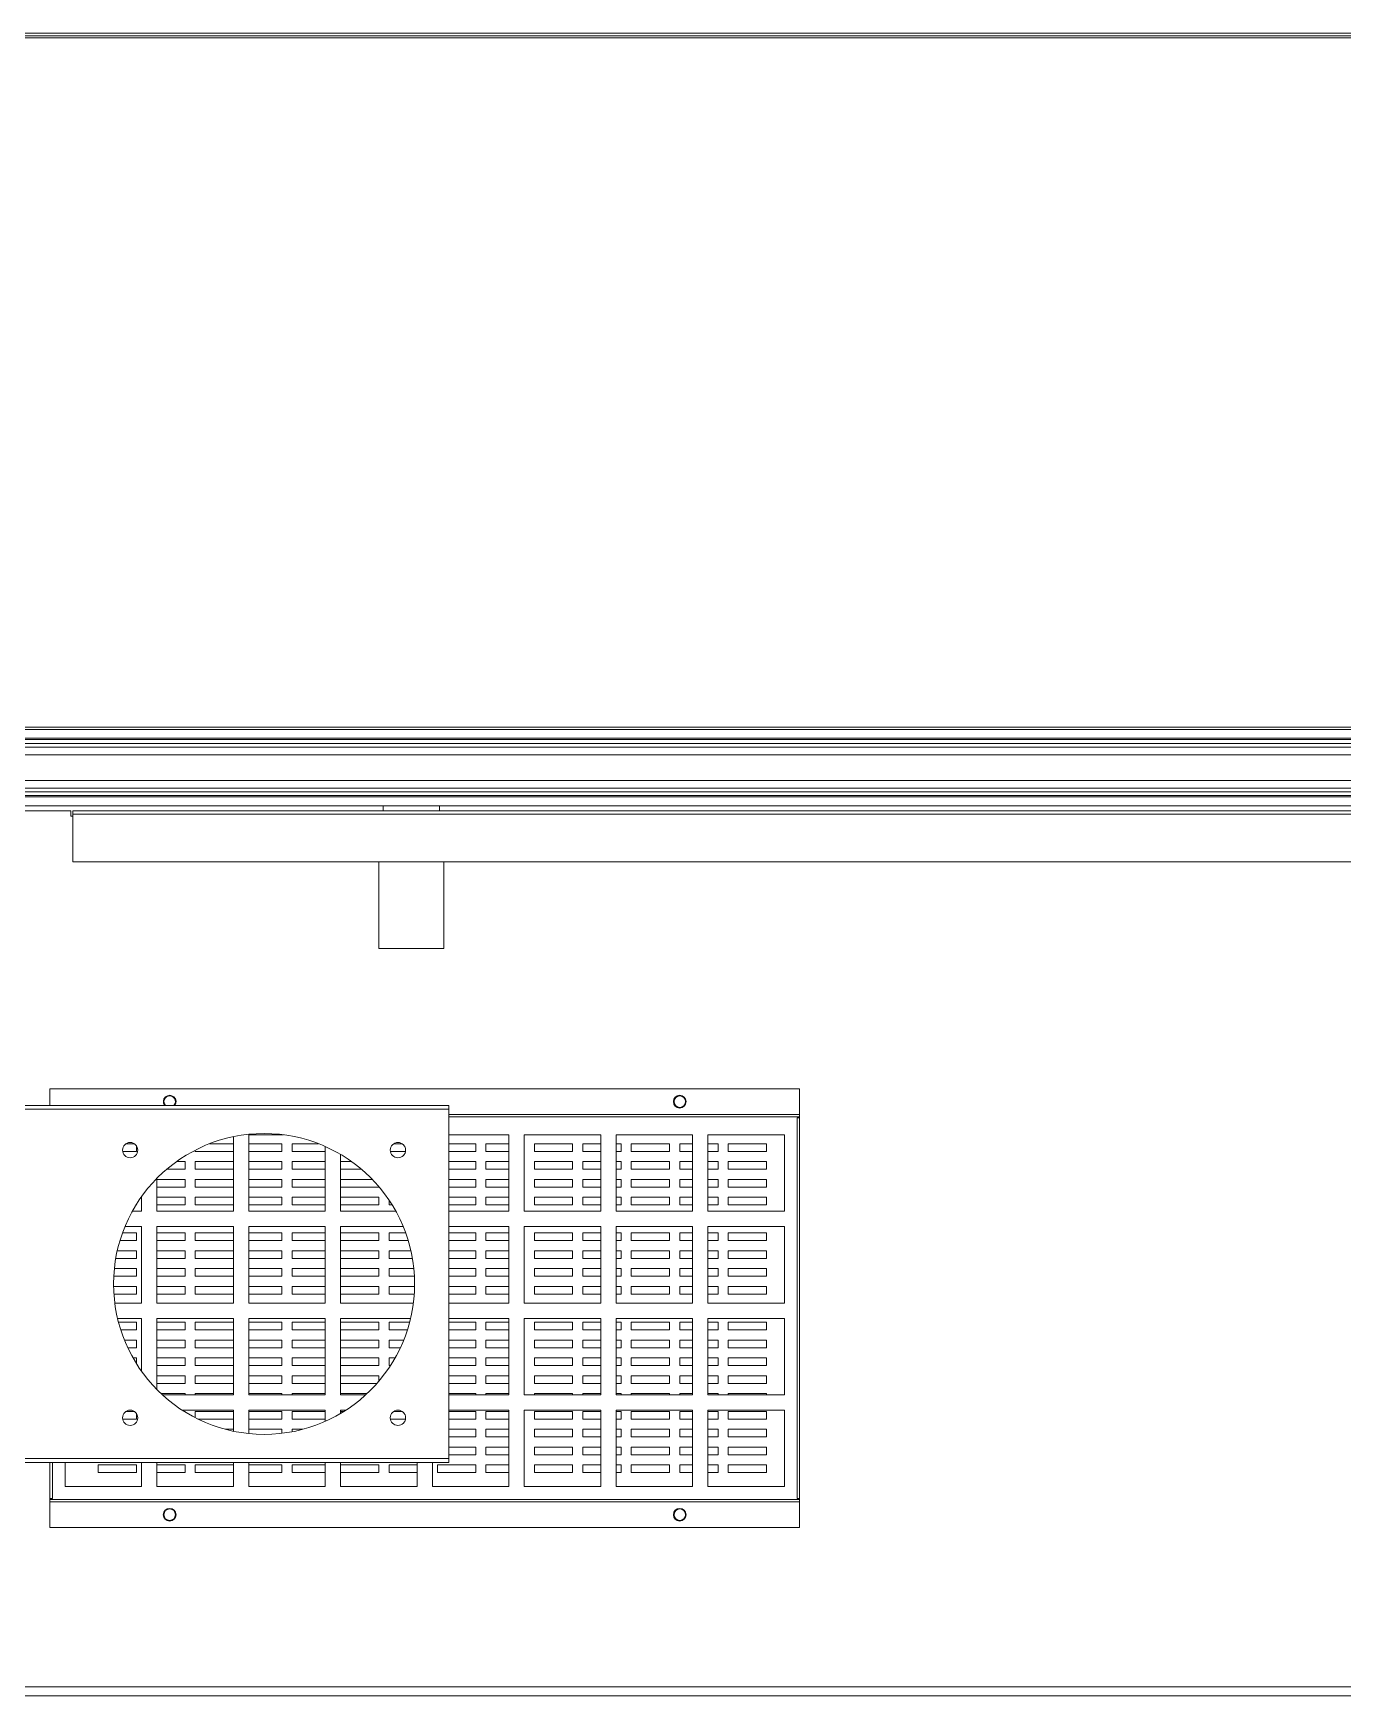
# Model space of a CAD drawing. Header units: millimetres. Extents: x 2 to 8402, y 4 to 5944.
# Drawn here: x 1691 to 2204, y 4393 to 5045 of the extents above; entities that cross this region are included whole.
import ezdxf

# ---------------------------------------------------------------- set-up
doc = ezdxf.new("R2010")
doc.units = ezdxf.units.MM
doc.header["$LTSCALE"] = 20

msp = doc.modelspace()

# ---------------------------------------------------------------- linework, layer by layer
at = {"color": 7, "linetype": 'Continuous', "lineweight": 15}
for p, q in [((2617.705, 5044.579), (1316.705, 5044.579)), ((2457.205, 5043.579), (1477.205, 5043.579)), ((2457.205, 5042.779), (1477.205, 5042.779)), ((2617.705, 4771.579), (1316.705, 4771.579)), ((2617.705, 4768.079), (1316.705, 4768.079)), ((2617.705, 4767.579), (1316.705, 4767.579)), ((2457.205, 4772.379), (1477.205, 4772.379)), ((2617.705, 4766.079), (1316.705, 4766.079)), ((2617.705, 4764.579), (1316.705, 4764.579)), ((2617.705, 4761.579), (1316.705, 4761.579)), ((2617.705, 4751.579), (1316.705, 4751.579)), ((2617.705, 4748.579), (1316.705, 4748.579)), ((2617.705, 4747.079), (1316.705, 4747.079)), ((2617.705, 4745.579), (1316.705, 4745.579)), ((2617.705, 4745.079), (1316.705, 4745.079)), ((2617.705, 4741.579), (1316.705, 4741.579)), ((1827.955, 4739.579), (1827.955, 4741.579)), ((1849.955, 4739.579), (1849.955, 4741.579)), ((1649.705, 4739.579), (1705.405, 4739.579)), ((1705.405, 4737.479), (1705.405, 4739.579)), ((1706.205, 4737.479), (1705.405, 4737.479)), ((1706.205, 4739.579), (1706.205, 4738.279)), ((1706.205, 4739.579), (2481.205, 4739.579)), ((1706.205, 4738.279), (2481.205, 4738.279)), ((1706.205, 4738.279), (1706.205, 4719.579)), ((1706.205, 4719.579), (2481.205, 4719.579)), ((1826.205, 4719.579), (1826.205, 4685.579)), ((1851.705, 4685.579), (1851.705, 4719.579)), ((1826.205, 4685.579), (1851.705, 4685.579)), ((1697.205, 4630.579), (1991.205, 4630.579)), ((1697.205, 4624.079), (1697.205, 4630.579)), ((1991.205, 4620.579), (1991.205, 4630.579)), ((1576.705, 4624.079), (1853.705, 4624.079)), ((1853.705, 4624.079), (1853.705, 4622.579)), ((1576.705, 4622.579), (1853.705, 4622.579)), ((1853.705, 4485.579), (1853.705, 4622.579)), ((1853.705, 4620.579), (1991.205, 4620.579)), ((1991.205, 4619.279), (1990.205, 4619.279)), ((1990.205, 4619.279), (1990.205, 4469.879)), ((1991.205, 4619.579), (1991.205, 4620.579)), ((1991.205, 4619.279), (1991.205, 4619.579)), ((1991.205, 4619.279), (1991.205, 4469.879)), ((1769.205, 4582.579), (1769.205, 4611.846)), ((1788.87, 4612.579), (1775.205, 4612.579)), ((1775.205, 4612.579), (1775.205, 4582.579)), ((1877.205, 4612.579), (1853.705, 4612.579)), ((1877.205, 4582.579), (1877.205, 4612.579)), ((1913.205, 4612.579), (1883.205, 4612.579)), ((1883.205, 4612.579), (1883.205, 4582.579)), ((1913.205, 4582.579), (1913.205, 4612.579)), ((1949.205, 4612.579), (1919.205, 4612.579)), ((1919.205, 4612.579), (1919.205, 4582.579)), ((1949.205, 4582.579), (1949.205, 4612.579)), ((1985.205, 4612.579), (1955.205, 4612.579)), ((1955.205, 4612.579), (1955.205, 4582.579)), ((1985.205, 4582.579), (1985.205, 4612.579)), ((1731.205, 4606.079), (1725.747, 4606.079)), ((1727.047, 4609.079), (1730.364, 4609.079)), ((1731.205, 4608.238), (1731.205, 4606.079)), ((1754.205, 4606.079), (1754.205, 4606.539)), ((1769.205, 4606.079), (1754.205, 4606.079)), ((1759.851, 4609.079), (1769.205, 4609.079)), ((1775.205, 4609.079), (1788.205, 4609.079)), ((1788.205, 4606.079), (1775.205, 4606.079)), ((1788.205, 4609.079), (1788.205, 4606.079)), ((1792.205, 4609.079), (1802.56, 4609.079)), ((1792.205, 4606.079), (1792.205, 4609.079)), ((1805.205, 4606.079), (1792.205, 4606.079)), ((1805.205, 4582.579), (1805.205, 4607.977)), ((1811.205, 4604.883), (1811.205, 4582.579)), ((1836.664, 4606.079), (1830.747, 4606.079)), ((1832.047, 4609.079), (1835.364, 4609.079)), ((1853.705, 4609.079), (1864.205, 4609.079)), ((1864.205, 4606.079), (1853.705, 4606.079)), ((1864.205, 4609.079), (1864.205, 4606.079)), ((1868.205, 4609.079), (1877.205, 4609.079)), ((1868.205, 4606.079), (1868.205, 4609.079)), ((1877.205, 4606.079), (1868.205, 4606.079)), ((1887.205, 4609.079), (1902.205, 4609.079)), ((1887.205, 4606.079), (1887.205, 4609.079)), ((1902.205, 4606.079), (1887.205, 4606.079)), ((1902.205, 4609.079), (1902.205, 4606.079)), ((1906.205, 4609.079), (1913.205, 4609.079)), ((1906.205, 4606.079), (1906.205, 4609.079)), ((1913.205, 4606.079), (1906.205, 4606.079)), ((1919.205, 4609.079), (1921.205, 4609.079)), ((1921.205, 4606.079), (1919.205, 4606.079)), ((1921.205, 4609.079), (1921.205, 4606.079)), ((1925.205, 4609.079), (1940.205, 4609.079)), ((1925.205, 4606.079), (1925.205, 4609.079)), ((1940.205, 4606.079), (1925.205, 4606.079)), ((1940.205, 4609.079), (1940.205, 4606.079)), ((1944.205, 4609.079), (1949.205, 4609.079)), ((1944.205, 4606.079), (1944.205, 4609.079)), ((1949.205, 4606.079), (1944.205, 4606.079)), ((1955.205, 4609.079), (1959.205, 4609.079)), ((1959.205, 4606.079), (1955.205, 4606.079)), ((1959.205, 4609.079), (1959.205, 4606.079)), ((1963.205, 4609.079), (1978.205, 4609.079)), ((1963.205, 4606.079), (1963.205, 4609.079)), ((1978.205, 4606.079), (1963.205, 4606.079)), ((1978.205, 4609.079), (1978.205, 4606.079)), ((1750.205, 4599.079), (1743.048, 4599.079)), ((1746.898, 4602.079), (1750.205, 4602.079)), ((1750.205, 4602.079), (1750.205, 4599.079)), ((1754.205, 4602.079), (1769.205, 4602.079)), ((1754.205, 4599.079), (1754.205, 4602.079)), ((1769.205, 4599.079), (1754.205, 4599.079)), ((1775.205, 4602.079), (1788.205, 4602.079)), ((1788.205, 4599.079), (1775.205, 4599.079)), ((1788.205, 4602.079), (1788.205, 4599.079)), ((1792.205, 4602.079), (1805.205, 4602.079)), ((1792.205, 4599.079), (1792.205, 4602.079)), ((1805.205, 4599.079), (1792.205, 4599.079)), ((1811.205, 4602.079), (1815.513, 4602.079)), ((1819.363, 4599.079), (1811.205, 4599.079)), ((1853.705, 4602.079), (1864.205, 4602.079)), ((1864.205, 4599.079), (1853.705, 4599.079)), ((1864.205, 4602.079), (1864.205, 4599.079)), ((1868.205, 4602.079), (1877.205, 4602.079)), ((1868.205, 4599.079), (1868.205, 4602.079)), ((1877.205, 4599.079), (1868.205, 4599.079)), ((1887.205, 4602.079), (1902.205, 4602.079)), ((1887.205, 4599.079), (1887.205, 4602.079)), ((1902.205, 4599.079), (1887.205, 4599.079)), ((1902.205, 4602.079), (1902.205, 4599.079)), ((1906.205, 4602.079), (1913.205, 4602.079)), ((1906.205, 4599.079), (1906.205, 4602.079)), ((1913.205, 4599.079), (1906.205, 4599.079)), ((1919.205, 4602.079), (1921.205, 4602.079)), ((1921.205, 4599.079), (1919.205, 4599.079)), ((1921.205, 4602.079), (1921.205, 4599.079)), ((1925.205, 4602.079), (1940.205, 4602.079)), ((1925.205, 4599.079), (1925.205, 4602.079)), ((1940.205, 4599.079), (1925.205, 4599.079)), ((1940.205, 4602.079), (1940.205, 4599.079)), ((1944.205, 4602.079), (1949.205, 4602.079)), ((1944.205, 4599.079), (1944.205, 4602.079)), ((1949.205, 4599.079), (1944.205, 4599.079)), ((1955.205, 4602.079), (1959.205, 4602.079)), ((1959.205, 4599.079), (1955.205, 4599.079)), ((1959.205, 4602.079), (1959.205, 4599.079)), ((1963.205, 4602.079), (1978.205, 4602.079)), ((1963.205, 4599.079), (1963.205, 4602.079)), ((1978.205, 4599.079), (1963.205, 4599.079)), ((1978.205, 4602.079), (1978.205, 4599.079)), ((1739.205, 4595.516), (1739.205, 4582.579)), ((1739.205, 4595.079), (1750.205, 4595.079)), ((1750.205, 4592.079), (1739.205, 4592.079)), ((1750.205, 4595.079), (1750.205, 4592.079)), ((1754.205, 4595.079), (1769.205, 4595.079)), ((1754.205, 4592.079), (1754.205, 4595.079)), ((1769.205, 4592.079), (1754.205, 4592.079)), ((1775.205, 4595.079), (1788.205, 4595.079)), ((1788.205, 4592.079), (1775.205, 4592.079)), ((1788.205, 4595.079), (1788.205, 4592.079)), ((1792.205, 4595.079), (1805.205, 4595.079)), ((1792.205, 4592.079), (1792.205, 4595.079)), ((1805.205, 4592.079), (1792.205, 4592.079)), ((1811.205, 4595.079), (1823.632, 4595.079)), ((1826.205, 4592.079), (1811.205, 4592.079)), ((1826.205, 4592.237), (1826.205, 4592.079)), ((1853.705, 4595.079), (1864.205, 4595.079)), ((1864.205, 4592.079), (1853.705, 4592.079)), ((1864.205, 4595.079), (1864.205, 4592.079)), ((1868.205, 4595.079), (1877.205, 4595.079)), ((1868.205, 4592.079), (1868.205, 4595.079)), ((1877.205, 4592.079), (1868.205, 4592.079)), ((1887.205, 4595.079), (1902.205, 4595.079)), ((1887.205, 4592.079), (1887.205, 4595.079)), ((1902.205, 4592.079), (1887.205, 4592.079)), ((1902.205, 4595.079), (1902.205, 4592.079)), ((1906.205, 4595.079), (1913.205, 4595.079)), ((1906.205, 4592.079), (1906.205, 4595.079)), ((1913.205, 4592.079), (1906.205, 4592.079)), ((1919.205, 4595.079), (1921.205, 4595.079)), ((1921.205, 4592.079), (1919.205, 4592.079)), ((1921.205, 4595.079), (1921.205, 4592.079)), ((1925.205, 4595.079), (1940.205, 4595.079)), ((1925.205, 4592.079), (1925.205, 4595.079)), ((1940.205, 4592.079), (1925.205, 4592.079)), ((1940.205, 4595.079), (1940.205, 4592.079)), ((1944.205, 4595.079), (1949.205, 4595.079)), ((1944.205, 4592.079), (1944.205, 4595.079)), ((1949.205, 4592.079), (1944.205, 4592.079)), ((1955.205, 4595.079), (1959.205, 4595.079)), ((1959.205, 4592.079), (1955.205, 4592.079)), ((1959.205, 4595.079), (1959.205, 4592.079)), ((1963.205, 4595.079), (1978.205, 4595.079)), ((1963.205, 4592.079), (1963.205, 4595.079)), ((1978.205, 4592.079), (1963.205, 4592.079)), ((1978.205, 4595.079), (1978.205, 4592.079)), ((1731.205, 4585.079), (1731.006, 4585.079)), ((1731.205, 4585.4), (1731.205, 4585.079)), ((1733.205, 4582.579), (1733.205, 4588.387)), ((1739.205, 4588.079), (1750.205, 4588.079)), ((1750.205, 4585.079), (1739.205, 4585.079)), ((1750.205, 4588.079), (1750.205, 4585.079)), ((1754.205, 4588.079), (1769.205, 4588.079)), ((1754.205, 4585.079), (1754.205, 4588.079)), ((1769.205, 4585.079), (1754.205, 4585.079)), ((1775.205, 4588.079), (1788.205, 4588.079)), ((1788.205, 4585.079), (1775.205, 4585.079)), ((1788.205, 4588.079), (1788.205, 4585.079)), ((1792.205, 4588.079), (1805.205, 4588.079)), ((1792.205, 4585.079), (1792.205, 4588.079)), ((1805.205, 4585.079), (1792.205, 4585.079)), ((1811.205, 4588.079), (1826.205, 4588.079)), ((1826.205, 4585.079), (1811.205, 4585.079)), ((1826.205, 4588.079), (1826.205, 4585.079)), ((1830.205, 4585.079), (1830.205, 4586.943)), ((1831.405, 4585.079), (1830.205, 4585.079)), ((1853.705, 4588.079), (1864.205, 4588.079)), ((1864.205, 4585.079), (1853.705, 4585.079)), ((1864.205, 4588.079), (1864.205, 4585.079)), ((1868.205, 4588.079), (1877.205, 4588.079)), ((1868.205, 4585.079), (1868.205, 4588.079)), ((1877.205, 4585.079), (1868.205, 4585.079)), ((1887.205, 4588.079), (1902.205, 4588.079)), ((1887.205, 4585.079), (1887.205, 4588.079)), ((1902.205, 4585.079), (1887.205, 4585.079)), ((1902.205, 4588.079), (1902.205, 4585.079)), ((1906.205, 4588.079), (1913.205, 4588.079)), ((1906.205, 4585.079), (1906.205, 4588.079)), ((1913.205, 4585.079), (1906.205, 4585.079)), ((1919.205, 4588.079), (1921.205, 4588.079)), ((1921.205, 4585.079), (1919.205, 4585.079)), ((1921.205, 4588.079), (1921.205, 4585.079)), ((1925.205, 4588.079), (1940.205, 4588.079)), ((1925.205, 4585.079), (1925.205, 4588.079)), ((1940.205, 4585.079), (1925.205, 4585.079)), ((1940.205, 4588.079), (1940.205, 4585.079)), ((1944.205, 4588.079), (1949.205, 4588.079)), ((1944.205, 4585.079), (1944.205, 4588.079)), ((1949.205, 4585.079), (1944.205, 4585.079)), ((1955.205, 4588.079), (1959.205, 4588.079)), ((1959.205, 4585.079), (1955.205, 4585.079)), ((1959.205, 4588.079), (1959.205, 4585.079)), ((1963.205, 4588.079), (1978.205, 4588.079)), ((1963.205, 4585.079), (1963.205, 4588.079)), ((1978.205, 4585.079), (1963.205, 4585.079)), ((1978.205, 4588.079), (1978.205, 4585.079)), ((1729.546, 4582.579), (1733.205, 4582.579)), ((1739.205, 4582.579), (1769.205, 4582.579)), ((1775.205, 4582.579), (1805.205, 4582.579)), ((1811.205, 4582.579), (1832.865, 4582.579)), ((1853.705, 4582.579), (1877.205, 4582.579)), ((1883.205, 4582.579), (1913.205, 4582.579)), ((1919.205, 4582.579), (1949.205, 4582.579)), ((1955.205, 4582.579), (1985.205, 4582.579)), ((1731.205, 4571.079), (1724.708, 4571.079)), ((1725.699, 4574.079), (1731.205, 4574.079)), ((1733.205, 4576.579), (1726.664, 4576.579)), ((1731.205, 4574.079), (1731.205, 4571.079)), ((1733.205, 4546.579), (1733.205, 4576.579)), ((1769.205, 4576.579), (1739.205, 4576.579)), ((1739.205, 4576.579), (1739.205, 4546.579)), ((1739.205, 4574.079), (1750.205, 4574.079)), ((1750.205, 4571.079), (1739.205, 4571.079)), ((1750.205, 4574.079), (1750.205, 4571.079)), ((1754.205, 4574.079), (1769.205, 4574.079)), ((1754.205, 4571.079), (1754.205, 4574.079)), ((1769.205, 4571.079), (1754.205, 4571.079)), ((1769.205, 4546.579), (1769.205, 4576.579)), ((1805.205, 4576.579), (1775.205, 4576.579)), ((1775.205, 4576.579), (1775.205, 4546.579)), ((1775.205, 4574.079), (1788.205, 4574.079)), ((1788.205, 4571.079), (1775.205, 4571.079)), ((1788.205, 4574.079), (1788.205, 4571.079)), ((1792.205, 4574.079), (1805.205, 4574.079)), ((1792.205, 4571.079), (1792.205, 4574.079)), ((1805.205, 4571.079), (1792.205, 4571.079)), ((1805.205, 4546.579), (1805.205, 4576.579)), ((1835.747, 4576.579), (1811.205, 4576.579)), ((1811.205, 4576.579), (1811.205, 4546.579)), ((1811.205, 4574.079), (1826.205, 4574.079)), ((1826.205, 4571.079), (1811.205, 4571.079)), ((1826.205, 4574.079), (1826.205, 4571.079)), ((1830.205, 4574.079), (1836.712, 4574.079)), ((1830.205, 4571.079), (1830.205, 4574.079)), ((1837.703, 4571.079), (1830.205, 4571.079)), ((1877.205, 4576.579), (1853.705, 4576.579)), ((1853.705, 4574.079), (1864.205, 4574.079)), ((1864.205, 4571.079), (1853.705, 4571.079)), ((1864.205, 4574.079), (1864.205, 4571.079)), ((1868.205, 4574.079), (1877.205, 4574.079)), ((1868.205, 4571.079), (1868.205, 4574.079)), ((1877.205, 4571.079), (1868.205, 4571.079)), ((1877.205, 4546.579), (1877.205, 4576.579)), ((1913.205, 4576.579), (1883.205, 4576.579)), ((1883.205, 4576.579), (1883.205, 4546.579)), ((1887.205, 4574.079), (1902.205, 4574.079)), ((1887.205, 4571.079), (1887.205, 4574.079)), ((1902.205, 4571.079), (1887.205, 4571.079)), ((1902.205, 4574.079), (1902.205, 4571.079)), ((1906.205, 4574.079), (1913.205, 4574.079)), ((1906.205, 4571.079), (1906.205, 4574.079)), ((1913.205, 4571.079), (1906.205, 4571.079)), ((1913.205, 4546.579), (1913.205, 4576.579)), ((1949.205, 4576.579), (1919.205, 4576.579)), ((1919.205, 4576.579), (1919.205, 4546.579)), ((1919.205, 4574.079), (1921.205, 4574.079)), ((1921.205, 4571.079), (1919.205, 4571.079)), ((1921.205, 4574.079), (1921.205, 4571.079)), ((1925.205, 4574.079), (1940.205, 4574.079)), ((1925.205, 4571.079), (1925.205, 4574.079)), ((1940.205, 4571.079), (1925.205, 4571.079)), ((1940.205, 4574.079), (1940.205, 4571.079)), ((1944.205, 4574.079), (1949.205, 4574.079)), ((1944.205, 4571.079), (1944.205, 4574.079)), ((1949.205, 4571.079), (1944.205, 4571.079)), ((1949.205, 4546.579), (1949.205, 4576.579)), ((1985.205, 4576.579), (1955.205, 4576.579)), ((1955.205, 4576.579), (1955.205, 4546.579)), ((1955.205, 4574.079), (1959.205, 4574.079)), ((1959.205, 4571.079), (1955.205, 4571.079)), ((1959.205, 4574.079), (1959.205, 4571.079)), ((1963.205, 4574.079), (1978.205, 4574.079)), ((1963.205, 4571.079), (1963.205, 4574.079)), ((1978.205, 4571.079), (1963.205, 4571.079)), ((1978.205, 4574.079), (1978.205, 4571.079)), ((1985.205, 4546.579), (1985.205, 4576.579)), ((1731.205, 4564.079), (1723.059, 4564.079)), ((1723.655, 4567.079), (1731.205, 4567.079)), ((1731.205, 4567.079), (1731.205, 4564.079)), ((1739.205, 4567.079), (1750.205, 4567.079)), ((1750.205, 4564.079), (1739.205, 4564.079)), ((1750.205, 4567.079), (1750.205, 4564.079)), ((1754.205, 4567.079), (1769.205, 4567.079)), ((1754.205, 4564.079), (1754.205, 4567.079)), ((1769.205, 4564.079), (1754.205, 4564.079)), ((1775.205, 4567.079), (1788.205, 4567.079)), ((1788.205, 4564.079), (1775.205, 4564.079)), ((1788.205, 4567.079), (1788.205, 4564.079)), ((1792.205, 4567.079), (1805.205, 4567.079)), ((1792.205, 4564.079), (1792.205, 4567.079)), ((1805.205, 4564.079), (1792.205, 4564.079)), ((1811.205, 4567.079), (1826.205, 4567.079)), ((1826.205, 4564.079), (1811.205, 4564.079)), ((1826.205, 4567.079), (1826.205, 4564.079)), ((1830.205, 4567.079), (1838.755, 4567.079)), ((1830.205, 4564.079), (1830.205, 4567.079)), ((1839.352, 4564.079), (1830.205, 4564.079)), ((1853.705, 4567.079), (1864.205, 4567.079)), ((1864.205, 4564.079), (1853.705, 4564.079)), ((1864.205, 4567.079), (1864.205, 4564.079)), ((1868.205, 4567.079), (1877.205, 4567.079)), ((1868.205, 4564.079), (1868.205, 4567.079)), ((1877.205, 4564.079), (1868.205, 4564.079)), ((1887.205, 4567.079), (1902.205, 4567.079)), ((1887.205, 4564.079), (1887.205, 4567.079)), ((1902.205, 4564.079), (1887.205, 4564.079)), ((1902.205, 4567.079), (1902.205, 4564.079)), ((1906.205, 4567.079), (1913.205, 4567.079)), ((1906.205, 4564.079), (1906.205, 4567.079)), ((1913.205, 4564.079), (1906.205, 4564.079)), ((1919.205, 4567.079), (1921.205, 4567.079)), ((1921.205, 4564.079), (1919.205, 4564.079)), ((1921.205, 4567.079), (1921.205, 4564.079)), ((1925.205, 4567.079), (1940.205, 4567.079)), ((1925.205, 4564.079), (1925.205, 4567.079)), ((1940.205, 4564.079), (1925.205, 4564.079)), ((1940.205, 4567.079), (1940.205, 4564.079)), ((1944.205, 4567.079), (1949.205, 4567.079)), ((1944.205, 4564.079), (1944.205, 4567.079)), ((1949.205, 4564.079), (1944.205, 4564.079)), ((1955.205, 4567.079), (1959.205, 4567.079)), ((1959.205, 4564.079), (1955.205, 4564.079)), ((1959.205, 4567.079), (1959.205, 4564.079)), ((1963.205, 4567.079), (1978.205, 4567.079)), ((1963.205, 4564.079), (1963.205, 4567.079)), ((1978.205, 4564.079), (1963.205, 4564.079)), ((1978.205, 4567.079), (1978.205, 4564.079)), ((1722.511, 4560.079), (1731.205, 4560.079)), ((1731.205, 4560.079), (1731.205, 4557.079)), ((1739.205, 4560.079), (1750.205, 4560.079)), ((1750.205, 4560.079), (1750.205, 4557.079)), ((1754.205, 4560.079), (1769.205, 4560.079)), ((1754.205, 4557.079), (1754.205, 4560.079)), ((1775.205, 4560.079), (1788.205, 4560.079)), ((1788.205, 4560.079), (1788.205, 4557.079)), ((1792.205, 4560.079), (1805.205, 4560.079)), ((1792.205, 4557.079), (1792.205, 4560.079)), ((1811.205, 4560.079), (1826.205, 4560.079)), ((1826.205, 4560.079), (1826.205, 4557.079)), ((1830.205, 4560.079), (1839.9, 4560.079)), ((1830.205, 4557.079), (1830.205, 4560.079)), ((1853.705, 4560.079), (1864.205, 4560.079)), ((1864.205, 4560.079), (1864.205, 4557.079)), ((1868.205, 4560.079), (1877.205, 4560.079)), ((1868.205, 4557.079), (1868.205, 4560.079)), ((1887.205, 4560.079), (1902.205, 4560.079)), ((1887.205, 4557.079), (1887.205, 4560.079)), ((1902.205, 4560.079), (1902.205, 4557.079)), ((1906.205, 4560.079), (1913.205, 4560.079)), ((1906.205, 4557.079), (1906.205, 4560.079)), ((1919.205, 4560.079), (1921.205, 4560.079)), ((1921.205, 4560.079), (1921.205, 4557.079)), ((1925.205, 4560.079), (1940.205, 4560.079)), ((1925.205, 4557.079), (1925.205, 4560.079)), ((1940.205, 4560.079), (1940.205, 4557.079)), ((1944.205, 4560.079), (1949.205, 4560.079)), ((1944.205, 4557.079), (1944.205, 4560.079)), ((1955.205, 4560.079), (1959.205, 4560.079)), ((1959.205, 4560.079), (1959.205, 4557.079)), ((1963.205, 4560.079), (1978.205, 4560.079)), ((1963.205, 4557.079), (1963.205, 4560.079)), ((1978.205, 4560.079), (1978.205, 4557.079)), ((1722.214, 4553.079), (1731.205, 4553.079)), ((1731.205, 4557.079), (1722.282, 4557.079)), ((1731.205, 4553.079), (1731.205, 4550.079)), ((1750.205, 4557.079), (1739.205, 4557.079)), ((1739.205, 4553.079), (1750.205, 4553.079)), ((1750.205, 4553.079), (1750.205, 4550.079)), ((1769.205, 4557.079), (1754.205, 4557.079)), ((1754.205, 4553.079), (1769.205, 4553.079)), ((1754.205, 4550.079), (1754.205, 4553.079)), ((1788.205, 4557.079), (1775.205, 4557.079)), ((1775.205, 4553.079), (1788.205, 4553.079)), ((1788.205, 4553.079), (1788.205, 4550.079)), ((1805.205, 4557.079), (1792.205, 4557.079)), ((1792.205, 4553.079), (1805.205, 4553.079)), ((1792.205, 4550.079), (1792.205, 4553.079)), ((1826.205, 4557.079), (1811.205, 4557.079)), ((1811.205, 4553.079), (1826.205, 4553.079)), ((1826.205, 4553.079), (1826.205, 4550.079)), ((1840.129, 4557.079), (1830.205, 4557.079)), ((1830.205, 4553.079), (1840.197, 4553.079)), ((1830.205, 4550.079), (1830.205, 4553.079)), ((1864.205, 4557.079), (1853.705, 4557.079)), ((1853.705, 4553.079), (1864.205, 4553.079)), ((1864.205, 4553.079), (1864.205, 4550.079)), ((1877.205, 4557.079), (1868.205, 4557.079)), ((1868.205, 4553.079), (1877.205, 4553.079)), ((1868.205, 4550.079), (1868.205, 4553.079)), ((1902.205, 4557.079), (1887.205, 4557.079)), ((1887.205, 4553.079), (1902.205, 4553.079)), ((1887.205, 4550.079), (1887.205, 4553.079)), ((1902.205, 4553.079), (1902.205, 4550.079)), ((1913.205, 4557.079), (1906.205, 4557.079)), ((1906.205, 4553.079), (1913.205, 4553.079)), ((1906.205, 4550.079), (1906.205, 4553.079)), ((1921.205, 4557.079), (1919.205, 4557.079)), ((1919.205, 4553.079), (1921.205, 4553.079)), ((1921.205, 4553.079), (1921.205, 4550.079)), ((1940.205, 4557.079), (1925.205, 4557.079)), ((1925.205, 4553.079), (1940.205, 4553.079)), ((1925.205, 4550.079), (1925.205, 4553.079)), ((1940.205, 4553.079), (1940.205, 4550.079)), ((1949.205, 4557.079), (1944.205, 4557.079)), ((1944.205, 4553.079), (1949.205, 4553.079)), ((1944.205, 4550.079), (1944.205, 4553.079)), ((1959.205, 4557.079), (1955.205, 4557.079)), ((1955.205, 4553.079), (1959.205, 4553.079)), ((1959.205, 4553.079), (1959.205, 4550.079)), ((1978.205, 4557.079), (1963.205, 4557.079)), ((1963.205, 4553.079), (1978.205, 4553.079)), ((1963.205, 4550.079), (1963.205, 4553.079)), ((1978.205, 4553.079), (1978.205, 4550.079)), ((1731.205, 4550.079), (1722.341, 4550.079)), ((1722.684, 4546.579), (1733.205, 4546.579)), ((1750.205, 4550.079), (1739.205, 4550.079)), ((1739.205, 4546.579), (1769.205, 4546.579)), ((1769.205, 4550.079), (1754.205, 4550.079)), ((1788.205, 4550.079), (1775.205, 4550.079)), ((1775.205, 4546.579), (1805.205, 4546.579)), ((1805.205, 4550.079), (1792.205, 4550.079)), ((1826.205, 4550.079), (1811.205, 4550.079)), ((1811.205, 4546.579), (1839.727, 4546.579)), ((1840.07, 4550.079), (1830.205, 4550.079)), ((1864.205, 4550.079), (1853.705, 4550.079)), ((1853.705, 4546.579), (1877.205, 4546.579)), ((1877.205, 4550.079), (1868.205, 4550.079)), ((1883.205, 4546.579), (1913.205, 4546.579)), ((1902.205, 4550.079), (1887.205, 4550.079)), ((1913.205, 4550.079), (1906.205, 4550.079)), ((1921.205, 4550.079), (1919.205, 4550.079)), ((1919.205, 4546.579), (1949.205, 4546.579)), ((1940.205, 4550.079), (1925.205, 4550.079)), ((1949.205, 4550.079), (1944.205, 4550.079)), ((1959.205, 4550.079), (1955.205, 4550.079)), ((1955.205, 4546.579), (1985.205, 4546.579)), ((1978.205, 4550.079), (1963.205, 4550.079)), ((1733.205, 4540.579), (1723.771, 4540.579)), ((1724.144, 4539.079), (1731.205, 4539.079)), ((1731.205, 4539.079), (1731.205, 4536.079)), ((1733.205, 4519.772), (1733.205, 4540.579)), ((1769.205, 4540.579), (1739.205, 4540.579)), ((1739.205, 4540.579), (1739.205, 4512.643)), ((1739.205, 4539.079), (1750.205, 4539.079)), ((1750.205, 4539.079), (1750.205, 4536.079)), ((1754.205, 4539.079), (1769.205, 4539.079)), ((1754.205, 4536.079), (1754.205, 4539.079)), ((1769.205, 4510.579), (1769.205, 4540.579)), ((1805.205, 4540.579), (1775.205, 4540.579)), ((1775.205, 4540.579), (1775.205, 4510.579)), ((1775.205, 4539.079), (1788.205, 4539.079)), ((1788.205, 4539.079), (1788.205, 4536.079)), ((1792.205, 4539.079), (1805.205, 4539.079)), ((1792.205, 4536.079), (1792.205, 4539.079)), ((1805.205, 4510.579), (1805.205, 4540.579)), ((1838.64, 4540.579), (1811.205, 4540.579)), ((1811.205, 4540.579), (1811.205, 4510.579)), ((1811.205, 4539.079), (1826.205, 4539.079)), ((1826.205, 4539.079), (1826.205, 4536.079)), ((1830.205, 4539.079), (1838.267, 4539.079)), ((1830.205, 4536.079), (1830.205, 4539.079)), ((1877.205, 4540.579), (1853.705, 4540.579)), ((1853.705, 4539.079), (1864.205, 4539.079)), ((1864.205, 4539.079), (1864.205, 4536.079)), ((1868.205, 4539.079), (1877.205, 4539.079)), ((1868.205, 4536.079), (1868.205, 4539.079)), ((1877.205, 4510.579), (1877.205, 4540.579)), ((1913.205, 4540.579), (1883.205, 4540.579)), ((1883.205, 4540.579), (1883.205, 4510.579)), ((1887.205, 4539.079), (1902.205, 4539.079)), ((1887.205, 4536.079), (1887.205, 4539.079)), ((1902.205, 4539.079), (1902.205, 4536.079)), ((1906.205, 4539.079), (1913.205, 4539.079)), ((1906.205, 4536.079), (1906.205, 4539.079)), ((1913.205, 4510.579), (1913.205, 4540.579)), ((1949.205, 4540.579), (1919.205, 4540.579)), ((1919.205, 4540.579), (1919.205, 4510.579)), ((1919.205, 4539.079), (1921.205, 4539.079)), ((1921.205, 4539.079), (1921.205, 4536.079)), ((1925.205, 4539.079), (1940.205, 4539.079)), ((1925.205, 4536.079), (1925.205, 4539.079)), ((1940.205, 4539.079), (1940.205, 4536.079)), ((1944.205, 4539.079), (1949.205, 4539.079)), ((1944.205, 4536.079), (1944.205, 4539.079)), ((1949.205, 4510.579), (1949.205, 4540.579)), ((1985.205, 4540.579), (1955.205, 4540.579)), ((1955.205, 4540.579), (1955.205, 4510.579)), ((1955.205, 4539.079), (1959.205, 4539.079)), ((1959.205, 4539.079), (1959.205, 4536.079)), ((1963.205, 4539.079), (1978.205, 4539.079)), ((1963.205, 4536.079), (1963.205, 4539.079)), ((1978.205, 4539.079), (1978.205, 4536.079)), ((1985.205, 4510.579), (1985.205, 4540.579)), ((1731.205, 4536.079), (1725.018, 4536.079)), ((1726.461, 4532.079), (1731.205, 4532.079)), ((1731.205, 4532.079), (1731.205, 4529.079)), ((1750.205, 4536.079), (1739.205, 4536.079)), ((1739.205, 4532.079), (1750.205, 4532.079)), ((1750.205, 4532.079), (1750.205, 4529.079)), ((1769.205, 4536.079), (1754.205, 4536.079)), ((1754.205, 4532.079), (1769.205, 4532.079)), ((1754.205, 4529.079), (1754.205, 4532.079)), ((1788.205, 4536.079), (1775.205, 4536.079)), ((1775.205, 4532.079), (1788.205, 4532.079)), ((1788.205, 4532.079), (1788.205, 4529.079)), ((1805.205, 4536.079), (1792.205, 4536.079)), ((1792.205, 4532.079), (1805.205, 4532.079)), ((1792.205, 4529.079), (1792.205, 4532.079)), ((1826.205, 4536.079), (1811.205, 4536.079)), ((1811.205, 4532.079), (1826.205, 4532.079)), ((1826.205, 4532.079), (1826.205, 4529.079)), ((1837.393, 4536.079), (1830.205, 4536.079)), ((1830.205, 4532.079), (1835.95, 4532.079)), ((1830.205, 4529.079), (1830.205, 4532.079)), ((1864.205, 4536.079), (1853.705, 4536.079)), ((1853.705, 4532.079), (1864.205, 4532.079)), ((1864.205, 4532.079), (1864.205, 4529.079)), ((1877.205, 4536.079), (1868.205, 4536.079)), ((1868.205, 4532.079), (1877.205, 4532.079)), ((1868.205, 4529.079), (1868.205, 4532.079)), ((1902.205, 4536.079), (1887.205, 4536.079)), ((1887.205, 4532.079), (1902.205, 4532.079)), ((1887.205, 4529.079), (1887.205, 4532.079)), ((1902.205, 4532.079), (1902.205, 4529.079)), ((1913.205, 4536.079), (1906.205, 4536.079)), ((1906.205, 4532.079), (1913.205, 4532.079)), ((1906.205, 4529.079), (1906.205, 4532.079)), ((1921.205, 4536.079), (1919.205, 4536.079)), ((1919.205, 4532.079), (1921.205, 4532.079)), ((1921.205, 4532.079), (1921.205, 4529.079)), ((1940.205, 4536.079), (1925.205, 4536.079)), ((1925.205, 4532.079), (1940.205, 4532.079)), ((1925.205, 4529.079), (1925.205, 4532.079)), ((1940.205, 4532.079), (1940.205, 4529.079)), ((1949.205, 4536.079), (1944.205, 4536.079)), ((1944.205, 4532.079), (1949.205, 4532.079)), ((1944.205, 4529.079), (1944.205, 4532.079)), ((1959.205, 4536.079), (1955.205, 4536.079)), ((1955.205, 4532.079), (1959.205, 4532.079)), ((1959.205, 4532.079), (1959.205, 4529.079)), ((1978.205, 4536.079), (1963.205, 4536.079)), ((1963.205, 4532.079), (1978.205, 4532.079)), ((1963.205, 4529.079), (1963.205, 4532.079)), ((1978.205, 4532.079), (1978.205, 4529.079)), ((1731.205, 4529.079), (1727.764, 4529.079)), ((1729.825, 4525.079), (1731.205, 4525.079)), ((1731.205, 4525.079), (1731.205, 4522.758)), ((1750.205, 4529.079), (1739.205, 4529.079)), ((1739.205, 4525.079), (1750.205, 4525.079)), ((1750.205, 4525.079), (1750.205, 4522.079)), ((1769.205, 4529.079), (1754.205, 4529.079)), ((1754.205, 4525.079), (1769.205, 4525.079)), ((1754.205, 4522.079), (1754.205, 4525.079)), ((1788.205, 4529.079), (1775.205, 4529.079)), ((1775.205, 4525.079), (1788.205, 4525.079)), ((1788.205, 4525.079), (1788.205, 4522.079)), ((1805.205, 4529.079), (1792.205, 4529.079)), ((1792.205, 4525.079), (1805.205, 4525.079)), ((1792.205, 4522.079), (1792.205, 4525.079)), ((1826.205, 4529.079), (1811.205, 4529.079)), ((1811.205, 4525.079), (1826.205, 4525.079)), ((1826.205, 4525.079), (1826.205, 4522.079)), ((1834.647, 4529.079), (1830.205, 4529.079)), ((1830.205, 4525.079), (1832.586, 4525.079)), ((1830.205, 4522.079), (1830.205, 4525.079)), ((1864.205, 4529.079), (1853.705, 4529.079)), ((1853.705, 4525.079), (1864.205, 4525.079)), ((1864.205, 4525.079), (1864.205, 4522.079)), ((1877.205, 4529.079), (1868.205, 4529.079)), ((1868.205, 4525.079), (1877.205, 4525.079)), ((1868.205, 4522.079), (1868.205, 4525.079)), ((1902.205, 4529.079), (1887.205, 4529.079)), ((1887.205, 4525.079), (1902.205, 4525.079)), ((1887.205, 4522.079), (1887.205, 4525.079)), ((1902.205, 4525.079), (1902.205, 4522.079)), ((1913.205, 4529.079), (1906.205, 4529.079)), ((1906.205, 4525.079), (1913.205, 4525.079)), ((1906.205, 4522.079), (1906.205, 4525.079)), ((1921.205, 4529.079), (1919.205, 4529.079)), ((1919.205, 4525.079), (1921.205, 4525.079)), ((1921.205, 4525.079), (1921.205, 4522.079)), ((1940.205, 4529.079), (1925.205, 4529.079)), ((1925.205, 4525.079), (1940.205, 4525.079)), ((1925.205, 4522.079), (1925.205, 4525.079)), ((1940.205, 4525.079), (1940.205, 4522.079)), ((1949.205, 4529.079), (1944.205, 4529.079)), ((1944.205, 4525.079), (1949.205, 4525.079)), ((1944.205, 4522.079), (1944.205, 4525.079)), ((1959.205, 4529.079), (1955.205, 4529.079)), ((1955.205, 4525.079), (1959.205, 4525.079)), ((1959.205, 4525.079), (1959.205, 4522.079)), ((1978.205, 4529.079), (1963.205, 4529.079)), ((1963.205, 4525.079), (1978.205, 4525.079)), ((1963.205, 4522.079), (1963.205, 4525.079)), ((1978.205, 4525.079), (1978.205, 4522.079)), ((1750.205, 4522.079), (1739.205, 4522.079)), ((1769.205, 4522.079), (1754.205, 4522.079)), ((1788.205, 4522.079), (1775.205, 4522.079)), ((1805.205, 4522.079), (1792.205, 4522.079)), ((1826.205, 4522.079), (1811.205, 4522.079)), ((1830.774, 4522.079), (1830.205, 4522.079)), ((1864.205, 4522.079), (1853.705, 4522.079)), ((1877.205, 4522.079), (1868.205, 4522.079)), ((1902.205, 4522.079), (1887.205, 4522.079)), ((1913.205, 4522.079), (1906.205, 4522.079)), ((1921.205, 4522.079), (1919.205, 4522.079)), ((1940.205, 4522.079), (1925.205, 4522.079)), ((1949.205, 4522.079), (1944.205, 4522.079)), ((1959.205, 4522.079), (1955.205, 4522.079)), ((1978.205, 4522.079), (1963.205, 4522.079)), ((1739.205, 4518.079), (1750.205, 4518.079)), ((1750.205, 4515.079), (1739.205, 4515.079)), ((1750.205, 4518.079), (1750.205, 4515.079)), ((1754.205, 4518.079), (1769.205, 4518.079)), ((1754.205, 4515.079), (1754.205, 4518.079)), ((1769.205, 4515.079), (1754.205, 4515.079)), ((1775.205, 4518.079), (1788.205, 4518.079)), ((1788.205, 4515.079), (1775.205, 4515.079)), ((1788.205, 4518.079), (1788.205, 4515.079)), ((1792.205, 4518.079), (1805.205, 4518.079)), ((1792.205, 4515.079), (1792.205, 4518.079)), ((1805.205, 4515.079), (1792.205, 4515.079)), ((1811.205, 4518.079), (1826.205, 4518.079)), ((1825.477, 4515.079), (1811.205, 4515.079)), ((1826.205, 4518.079), (1826.205, 4515.922)), ((1853.705, 4518.079), (1864.205, 4518.079)), ((1864.205, 4515.079), (1853.705, 4515.079)), ((1864.205, 4518.079), (1864.205, 4515.079)), ((1868.205, 4518.079), (1877.205, 4518.079)), ((1868.205, 4515.079), (1868.205, 4518.079)), ((1877.205, 4515.079), (1868.205, 4515.079)), ((1887.205, 4518.079), (1902.205, 4518.079)), ((1887.205, 4515.079), (1887.205, 4518.079)), ((1902.205, 4515.079), (1887.205, 4515.079)), ((1902.205, 4518.079), (1902.205, 4515.079)), ((1906.205, 4518.079), (1913.205, 4518.079)), ((1906.205, 4515.079), (1906.205, 4518.079)), ((1913.205, 4515.079), (1906.205, 4515.079)), ((1919.205, 4518.079), (1921.205, 4518.079)), ((1921.205, 4515.079), (1919.205, 4515.079)), ((1921.205, 4518.079), (1921.205, 4515.079)), ((1925.205, 4518.079), (1940.205, 4518.079)), ((1925.205, 4515.079), (1925.205, 4518.079)), ((1940.205, 4515.079), (1925.205, 4515.079)), ((1940.205, 4518.079), (1940.205, 4515.079)), ((1944.205, 4518.079), (1949.205, 4518.079)), ((1944.205, 4515.079), (1944.205, 4518.079)), ((1949.205, 4515.079), (1944.205, 4515.079)), ((1955.205, 4518.079), (1959.205, 4518.079)), ((1959.205, 4515.079), (1955.205, 4515.079)), ((1959.205, 4518.079), (1959.205, 4515.079)), ((1963.205, 4518.079), (1978.205, 4518.079)), ((1963.205, 4515.079), (1963.205, 4518.079)), ((1978.205, 4515.079), (1963.205, 4515.079)), ((1978.205, 4518.079), (1978.205, 4515.079)), ((1740.807, 4511.079), (1750.205, 4511.079)), ((1741.346, 4510.579), (1769.205, 4510.579)), ((1750.205, 4511.079), (1750.205, 4510.579)), ((1754.205, 4511.079), (1769.205, 4511.079)), ((1754.205, 4510.579), (1754.205, 4511.079)), ((1775.205, 4511.079), (1788.205, 4511.079)), ((1775.205, 4510.579), (1805.205, 4510.579)), ((1788.205, 4511.079), (1788.205, 4510.579)), ((1792.205, 4511.079), (1805.205, 4511.079)), ((1792.205, 4510.579), (1792.205, 4511.079)), ((1811.205, 4511.079), (1821.603, 4511.079)), ((1811.205, 4510.579), (1821.065, 4510.579)), ((1853.705, 4511.079), (1864.205, 4511.079)), ((1853.705, 4510.579), (1877.205, 4510.579)), ((1864.205, 4511.079), (1864.205, 4510.579)), ((1868.205, 4511.079), (1877.205, 4511.079)), ((1868.205, 4510.579), (1868.205, 4511.079)), ((1883.205, 4510.579), (1913.205, 4510.579)), ((1887.205, 4511.079), (1902.205, 4511.079)), ((1887.205, 4510.579), (1887.205, 4511.079)), ((1902.205, 4511.079), (1902.205, 4510.579)), ((1906.205, 4511.079), (1913.205, 4511.079)), ((1906.205, 4510.579), (1906.205, 4511.079)), ((1919.205, 4511.079), (1921.205, 4511.079)), ((1919.205, 4510.579), (1949.205, 4510.579)), ((1921.205, 4511.079), (1921.205, 4510.579)), ((1925.205, 4511.079), (1940.205, 4511.079)), ((1925.205, 4510.579), (1925.205, 4511.079)), ((1940.205, 4511.079), (1940.205, 4510.579)), ((1944.205, 4511.079), (1949.205, 4511.079)), ((1944.205, 4510.579), (1944.205, 4511.079)), ((1955.205, 4511.079), (1959.205, 4511.079)), ((1955.205, 4510.579), (1985.205, 4510.579)), ((1959.205, 4511.079), (1959.205, 4510.579)), ((1963.205, 4511.079), (1978.205, 4511.079)), ((1963.205, 4510.579), (1963.205, 4511.079)), ((1978.205, 4511.079), (1978.205, 4510.579)), ((1731.205, 4501.079), (1725.747, 4501.079)), ((1727.047, 4504.079), (1730.364, 4504.079)), ((1731.205, 4503.238), (1731.205, 4501.079)), ((1769.205, 4504.579), (1749.1, 4504.579)), ((1749.885, 4504.079), (1750.205, 4504.079)), ((1750.205, 4504.079), (1750.205, 4503.88)), ((1754.205, 4504.079), (1769.205, 4504.079)), ((1754.205, 4501.62), (1754.205, 4504.079)), ((1769.205, 4501.079), (1755.282, 4501.079)), ((1769.205, 4496.313), (1769.205, 4504.579)), ((1805.205, 4504.579), (1775.205, 4504.579)), ((1775.205, 4504.579), (1775.205, 4495.385)), ((1775.205, 4504.079), (1788.205, 4504.079)), ((1788.205, 4501.079), (1775.205, 4501.079)), ((1788.205, 4504.079), (1788.205, 4501.079)), ((1792.205, 4504.079), (1805.205, 4504.079)), ((1792.205, 4501.079), (1792.205, 4504.079)), ((1805.205, 4501.079), (1792.205, 4501.079)), ((1805.205, 4500.181), (1805.205, 4504.579)), ((1813.311, 4504.579), (1811.205, 4504.579)), ((1811.205, 4504.579), (1811.205, 4503.276)), ((1811.205, 4504.079), (1812.526, 4504.079)), ((1836.664, 4501.079), (1830.747, 4501.079)), ((1832.047, 4504.079), (1835.364, 4504.079)), ((1877.205, 4504.579), (1853.705, 4504.579)), ((1853.705, 4504.079), (1864.205, 4504.079)), ((1864.205, 4501.079), (1853.705, 4501.079)), ((1864.205, 4504.079), (1864.205, 4501.079)), ((1868.205, 4504.079), (1877.205, 4504.079)), ((1868.205, 4501.079), (1868.205, 4504.079)), ((1877.205, 4501.079), (1868.205, 4501.079)), ((1877.205, 4474.579), (1877.205, 4504.579)), ((1913.205, 4504.579), (1883.205, 4504.579)), ((1883.205, 4504.579), (1883.205, 4474.579)), ((1887.205, 4504.079), (1902.205, 4504.079)), ((1887.205, 4501.079), (1887.205, 4504.079)), ((1902.205, 4501.079), (1887.205, 4501.079)), ((1902.205, 4504.079), (1902.205, 4501.079)), ((1906.205, 4504.079), (1913.205, 4504.079)), ((1906.205, 4501.079), (1906.205, 4504.079)), ((1913.205, 4501.079), (1906.205, 4501.079)), ((1913.205, 4474.579), (1913.205, 4504.579)), ((1949.205, 4504.579), (1919.205, 4504.579)), ((1919.205, 4504.579), (1919.205, 4474.579)), ((1919.205, 4504.079), (1921.205, 4504.079)), ((1921.205, 4501.079), (1919.205, 4501.079)), ((1921.205, 4504.079), (1921.205, 4501.079)), ((1925.205, 4504.079), (1940.205, 4504.079)), ((1925.205, 4501.079), (1925.205, 4504.079)), ((1940.205, 4501.079), (1925.205, 4501.079)), ((1940.205, 4504.079), (1940.205, 4501.079)), ((1944.205, 4504.079), (1949.205, 4504.079)), ((1944.205, 4501.079), (1944.205, 4504.079)), ((1949.205, 4501.079), (1944.205, 4501.079)), ((1949.205, 4474.579), (1949.205, 4504.579)), ((1985.205, 4504.579), (1955.205, 4504.579)), ((1955.205, 4504.579), (1955.205, 4474.579)), ((1955.205, 4504.079), (1959.205, 4504.079)), ((1959.205, 4501.079), (1955.205, 4501.079)), ((1959.205, 4504.079), (1959.205, 4501.079)), ((1963.205, 4504.079), (1978.205, 4504.079)), ((1963.205, 4501.079), (1963.205, 4504.079)), ((1978.205, 4501.079), (1963.205, 4501.079)), ((1978.205, 4504.079), (1978.205, 4501.079)), ((1985.205, 4474.579), (1985.205, 4504.579)), ((1765.974, 4497.079), (1769.205, 4497.079)), ((1775.205, 4497.079), (1788.205, 4497.079)), ((1788.205, 4497.079), (1788.205, 4495.496)), ((1792.205, 4497.079), (1796.437, 4497.079)), ((1792.205, 4496.114), (1792.205, 4497.079)), ((1853.705, 4497.079), (1864.205, 4497.079)), ((1864.205, 4494.079), (1853.705, 4494.079)), ((1864.205, 4497.079), (1864.205, 4494.079)), ((1868.205, 4497.079), (1877.205, 4497.079)), ((1868.205, 4494.079), (1868.205, 4497.079)), ((1877.205, 4494.079), (1868.205, 4494.079)), ((1887.205, 4497.079), (1902.205, 4497.079)), ((1887.205, 4494.079), (1887.205, 4497.079)), ((1902.205, 4494.079), (1887.205, 4494.079)), ((1902.205, 4497.079), (1902.205, 4494.079)), ((1906.205, 4497.079), (1913.205, 4497.079)), ((1906.205, 4494.079), (1906.205, 4497.079)), ((1913.205, 4494.079), (1906.205, 4494.079)), ((1919.205, 4497.079), (1921.205, 4497.079)), ((1921.205, 4494.079), (1919.205, 4494.079)), ((1921.205, 4497.079), (1921.205, 4494.079)), ((1925.205, 4497.079), (1940.205, 4497.079)), ((1925.205, 4494.079), (1925.205, 4497.079)), ((1940.205, 4494.079), (1925.205, 4494.079)), ((1940.205, 4497.079), (1940.205, 4494.079)), ((1944.205, 4497.079), (1949.205, 4497.079)), ((1944.205, 4494.079), (1944.205, 4497.079)), ((1949.205, 4494.079), (1944.205, 4494.079)), ((1955.205, 4497.079), (1959.205, 4497.079)), ((1959.205, 4494.079), (1955.205, 4494.079)), ((1959.205, 4497.079), (1959.205, 4494.079)), ((1963.205, 4497.079), (1978.205, 4497.079)), ((1963.205, 4494.079), (1963.205, 4497.079)), ((1978.205, 4494.079), (1963.205, 4494.079)), ((1978.205, 4497.079), (1978.205, 4494.079)), ((1853.705, 4490.079), (1864.205, 4490.079)), ((1864.205, 4487.079), (1853.705, 4487.079)), ((1864.205, 4490.079), (1864.205, 4487.079)), ((1868.205, 4490.079), (1877.205, 4490.079)), ((1868.205, 4487.079), (1868.205, 4490.079)), ((1877.205, 4487.079), (1868.205, 4487.079)), ((1887.205, 4490.079), (1902.205, 4490.079)), ((1887.205, 4487.079), (1887.205, 4490.079)), ((1902.205, 4487.079), (1887.205, 4487.079)), ((1902.205, 4490.079), (1902.205, 4487.079)), ((1906.205, 4490.079), (1913.205, 4490.079)), ((1906.205, 4487.079), (1906.205, 4490.079)), ((1913.205, 4487.079), (1906.205, 4487.079)), ((1919.205, 4490.079), (1921.205, 4490.079)), ((1921.205, 4487.079), (1919.205, 4487.079)), ((1921.205, 4490.079), (1921.205, 4487.079)), ((1925.205, 4490.079), (1940.205, 4490.079)), ((1925.205, 4487.079), (1925.205, 4490.079)), ((1940.205, 4487.079), (1925.205, 4487.079)), ((1940.205, 4490.079), (1940.205, 4487.079)), ((1944.205, 4490.079), (1949.205, 4490.079)), ((1944.205, 4487.079), (1944.205, 4490.079)), ((1949.205, 4487.079), (1944.205, 4487.079)), ((1955.205, 4490.079), (1959.205, 4490.079)), ((1959.205, 4487.079), (1955.205, 4487.079)), ((1959.205, 4490.079), (1959.205, 4487.079)), ((1963.205, 4490.079), (1978.205, 4490.079)), ((1963.205, 4487.079), (1963.205, 4490.079)), ((1978.205, 4487.079), (1963.205, 4487.079)), ((1978.205, 4490.079), (1978.205, 4487.079)), ((1576.705, 4485.579), (1853.705, 4485.579)), ((1576.705, 4484.079), (1853.705, 4484.079)), ((1697.205, 4469.879), (1697.205, 4484.079)), ((1703.205, 4484.079), (1703.205, 4474.579)), ((1716.205, 4483.079), (1731.205, 4483.079)), ((1716.205, 4480.079), (1716.205, 4483.079)), ((1731.205, 4480.079), (1716.205, 4480.079)), ((1731.205, 4483.079), (1731.205, 4480.079)), ((1733.205, 4474.579), (1733.205, 4484.079)), ((1739.205, 4484.079), (1739.205, 4474.579)), ((1739.205, 4483.079), (1750.205, 4483.079)), ((1750.205, 4480.079), (1739.205, 4480.079)), ((1750.205, 4483.079), (1750.205, 4480.079)), ((1754.205, 4483.079), (1769.205, 4483.079)), ((1754.205, 4480.079), (1754.205, 4483.079)), ((1769.205, 4480.079), (1754.205, 4480.079)), ((1769.205, 4474.579), (1769.205, 4484.079)), ((1775.205, 4484.079), (1775.205, 4474.579)), ((1775.205, 4483.079), (1788.205, 4483.079)), ((1788.205, 4480.079), (1775.205, 4480.079)), ((1788.205, 4483.079), (1788.205, 4480.079)), ((1792.205, 4483.079), (1805.205, 4483.079)), ((1792.205, 4480.079), (1792.205, 4483.079)), ((1805.205, 4480.079), (1792.205, 4480.079)), ((1805.205, 4474.579), (1805.205, 4484.079)), ((1811.205, 4484.079), (1811.205, 4474.579)), ((1811.205, 4483.079), (1826.205, 4483.079)), ((1826.205, 4480.079), (1811.205, 4480.079)), ((1826.205, 4483.079), (1826.205, 4480.079)), ((1830.205, 4483.079), (1841.205, 4483.079)), ((1830.205, 4480.079), (1830.205, 4483.079)), ((1841.205, 4480.079), (1830.205, 4480.079)), ((1841.205, 4474.579), (1841.205, 4484.079)), ((1847.205, 4484.079), (1847.205, 4474.579)), ((1849.205, 4483.079), (1864.205, 4483.079)), ((1849.205, 4480.079), (1849.205, 4483.079)), ((1864.205, 4480.079), (1849.205, 4480.079)), ((1853.705, 4485.579), (1853.705, 4484.079)), ((1864.205, 4483.079), (1864.205, 4480.079)), ((1868.205, 4483.079), (1877.205, 4483.079)), ((1868.205, 4480.079), (1868.205, 4483.079)), ((1877.205, 4480.079), (1868.205, 4480.079)), ((1887.205, 4483.079), (1902.205, 4483.079)), ((1887.205, 4480.079), (1887.205, 4483.079)), ((1902.205, 4480.079), (1887.205, 4480.079)), ((1902.205, 4483.079), (1902.205, 4480.079)), ((1906.205, 4483.079), (1913.205, 4483.079)), ((1906.205, 4480.079), (1906.205, 4483.079)), ((1913.205, 4480.079), (1906.205, 4480.079)), ((1919.205, 4483.079), (1921.205, 4483.079)), ((1921.205, 4480.079), (1919.205, 4480.079)), ((1921.205, 4483.079), (1921.205, 4480.079)), ((1925.205, 4483.079), (1940.205, 4483.079)), ((1925.205, 4480.079), (1925.205, 4483.079)), ((1940.205, 4480.079), (1925.205, 4480.079)), ((1940.205, 4483.079), (1940.205, 4480.079)), ((1944.205, 4483.079), (1949.205, 4483.079)), ((1944.205, 4480.079), (1944.205, 4483.079)), ((1949.205, 4480.079), (1944.205, 4480.079)), ((1955.205, 4483.079), (1959.205, 4483.079)), ((1959.205, 4480.079), (1955.205, 4480.079)), ((1959.205, 4483.079), (1959.205, 4480.079)), ((1963.205, 4483.079), (1978.205, 4483.079)), ((1963.205, 4480.079), (1963.205, 4483.079)), ((1978.205, 4480.079), (1963.205, 4480.079)), ((1978.205, 4483.079), (1978.205, 4480.079)), ((1703.205, 4474.579), (1733.205, 4474.579)), ((1739.205, 4474.579), (1769.205, 4474.579)), ((1775.205, 4474.579), (1805.205, 4474.579)), ((1811.205, 4474.579), (1841.205, 4474.579)), ((1847.205, 4474.579), (1877.205, 4474.579)), ((1883.205, 4474.579), (1913.205, 4474.579)), ((1919.205, 4474.579), (1949.205, 4474.579)), ((1955.205, 4474.579), (1985.205, 4474.579)), ((1697.205, 4469.579), (1697.205, 4469.879)), ((1697.205, 4469.879), (1698.205, 4469.879)), ((1697.205, 4469.579), (1991.205, 4469.579)), ((1697.205, 4468.579), (1697.205, 4469.579)), ((1697.205, 4468.579), (1991.205, 4468.579)), ((1697.205, 4458.579), (1697.205, 4468.579)), ((1991.205, 4469.879), (1990.205, 4469.879)), ((1991.205, 4469.579), (1991.205, 4469.879)), ((1991.205, 4468.579), (1991.205, 4469.579)), ((1991.205, 4458.579), (1991.205, 4468.579)), ((1697.205, 4458.579), (1991.205, 4458.579)), ((1316.705, 4396.079), (2617.705, 4396.079)), ((1316.705, 4392.579), (2617.705, 4392.579))]:
    msp.add_line(p, q, dxfattribs=at)
at = {"color": 8, "linetype": 'Continuous', "lineweight": 15}
for p, q in [((1853.705, 4619.579), (1991.205, 4619.579)), ((1698.205, 4469.879), (1698.205, 4484.079))]:
    msp.add_line(p, q, dxfattribs=at)
at = {"color": 7, "linetype": 'Continuous', "lineweight": 15, "flags": 128}
msp.add_lwpolyline([(1742.528, 4624.079), (1742.127, 4624.718), (1741.955, 4625.579)], dxfattribs=at)
at = {"color": 7, "linetype": 'Continuous', "lineweight": 15}
for centre, radius in [((1944.205, 4625.579), 2.5), ((1944.205, 4625.579), 2.25), ((1781.205, 4554.079), 59), ((1728.705, 4606.579), 3), ((1833.705, 4606.579), 3), ((1728.705, 4501.579), 3), ((1833.705, 4501.579), 3), ((1744.205, 4463.579), 2.5), ((1744.205, 4463.579), 2.25), ((1944.205, 4463.579), 2.5), ((1944.205, 4463.579), 2.25)]:
    msp.add_circle(centre, radius, dxfattribs=at)
for radius, start, end in [(2.5, 323.130102, 216.869898), (2.25, 318.189685, 180)]:
    msp.add_arc((1744.205, 4625.579), radius, start, end, dxfattribs=at)

doc.saveas('drawing.dxf')
